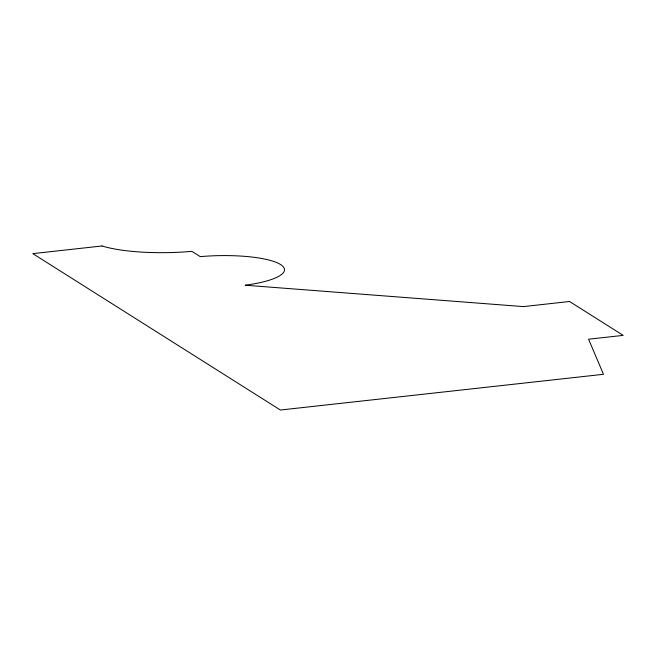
<?xml version="1.0" encoding="UTF-8"?>
<svg xmlns="http://www.w3.org/2000/svg" width="656" height="656" viewBox="0 0 656 656"><rect width="100%" height="100%" fill="white"/><g stroke="black" fill="none" stroke-linecap="round" stroke-linejoin="round"><path stroke-width="0.98" d="M102.033 245.975L32.8 253.634L280.374 410.025L603.479 374.305L588.58 339.201L623.2 335.38L569.556 301.489L523.398 306.598L245.205 285.221A67.429 15.859 -1.6 0 0 280.596 264.557A67.429 15.859 -1.6 0 0 200.252 256.627L191.905 251.355A84.107 19.778 -1.6 0 1 102.033 245.975"/></g></svg>
